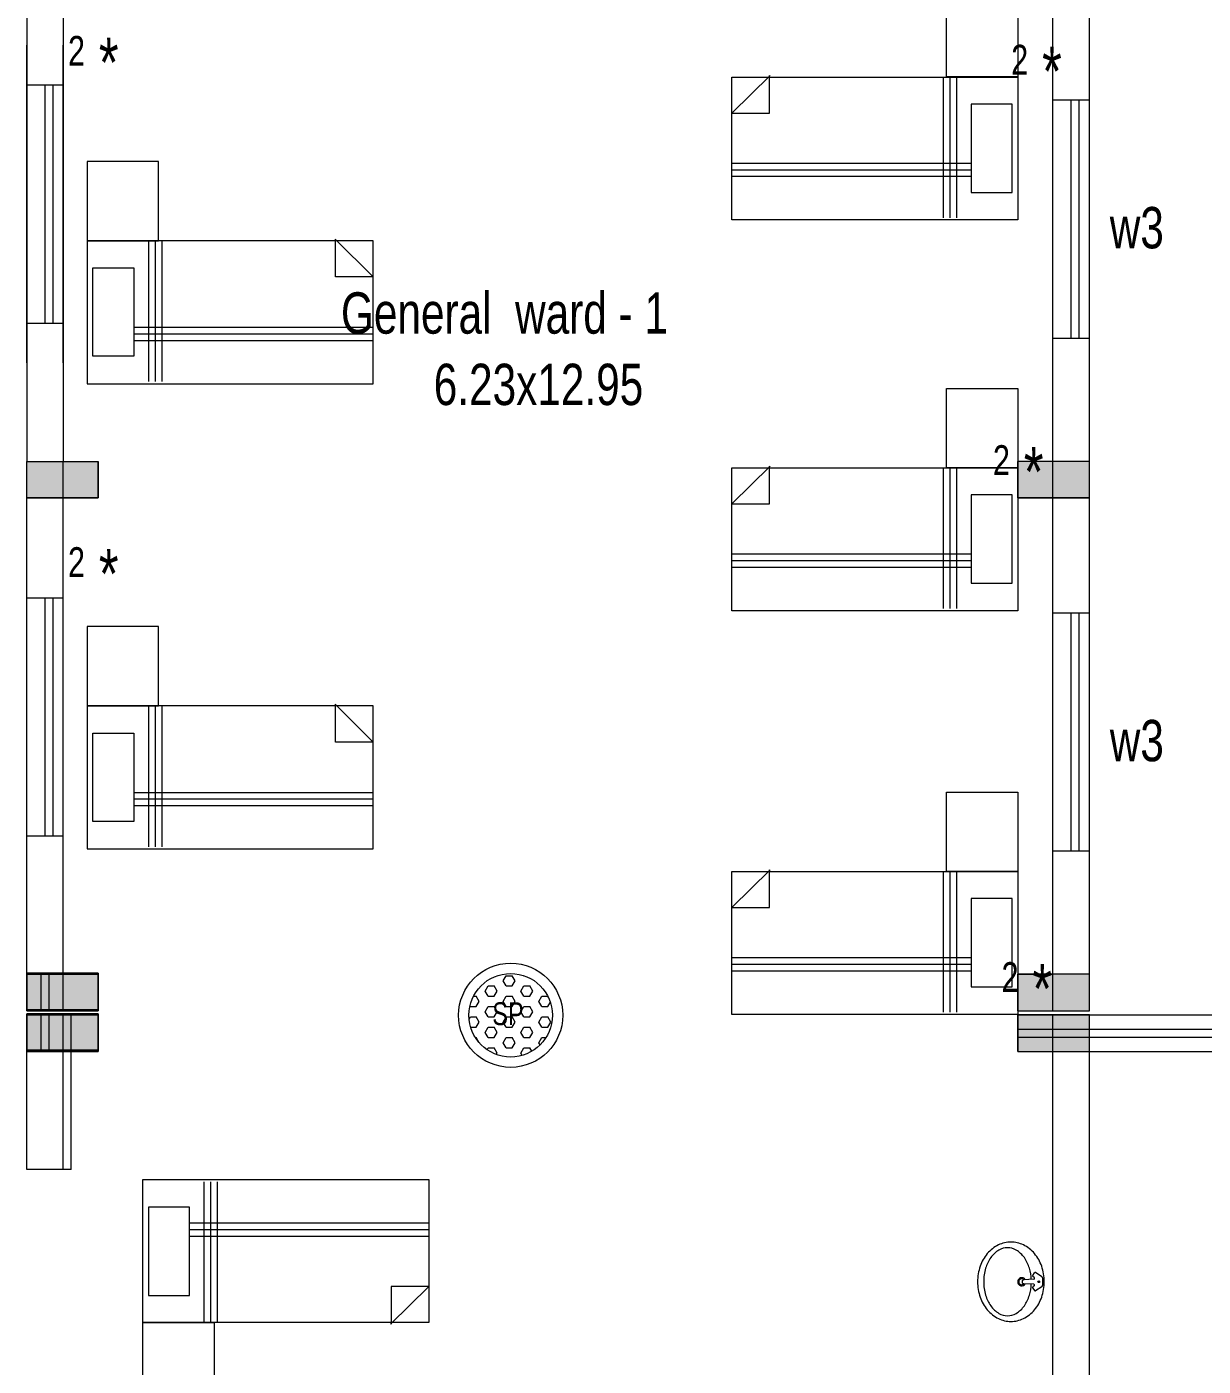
# Model space of a CAD drawing. Header units: metres. Extents: x 191982 to 427160, y -8904 to 80370.
# Drawn here: x 327170 to 334577, y 20274 to 28709 of the extents above; entities that cross this region are included whole.
import ezdxf

# ---------------------------------------------------------------- set-up
doc = ezdxf.new("R2010")
doc.units = ezdxf.units.M
doc.header["$LTSCALE"] = 700
doc.header["$MEASUREMENT"] = 0
doc.layers.get('0').update_dxf_attribs({"lineweight": 9})
for name, color, linetype, lineweight in [('FURNITURE', 7, 'Continuous', 9), ('MAIN GATE', 7, 'Continuous', 9), ('NEW PLANS', 7, 'Continuous', 9), ('PLAN', 7, 'Continuous', 9)]:
    doc.layers.add(name, color=color, linetype=linetype, lineweight=lineweight)
doc.styles.get("Standard").update_dxf_attribs({"font": 'swisscl.ttf'})

# ---------------------------------------------------------------- blocks, each defined once
blk = doc.blocks.new('A$C68D14229')
for p, q in [((0.53, 0.15), (0.53, 72.15)), ((0.53, 72.15), (36.53, 72.15)), ((36.53, 72.15), (36.53, 0.15)), ((22.29, 60.4), (22.29, 0.15)), ((23.96, 60.4), (23.96, 0.15)), ((25.62, 60.4), (25.62, 0.15)), ((0.53, 56.71), (36, 56.69)), ((0.53, 55.02), (36, 55.02)), ((0.53, 53.36), (36, 53.36)), ((0.11, 9.73), (9.63, 0.15)), ((9.63, 9.58), (0.11, 9.58)), ((9.63, 0), (9.63, 9.58)), ((36.53, 0.15), (0.53, 0.15))]:
    blk.add_line(p, q)
blk.add_lwpolyline([(29.63, 70.7), (7.38, 70.7), (7.38, 60.4), (29.63, 60.4)], close=True)
blk = doc.blocks.new('BASIN')
at = {"layer": 'PLAN'}
for p, q in [((-0.0664, 0.0159), (-0.1279, 0.0123)), ((-0.0732, 0.0397), (-0.062, 0.0562)), ((-0.0629, 0.0267), (-0.0719, 0.0327)), ((-0.0163, 0.0314), (-0.0551, 0.0576)), ((-0.0103, -0.0193), (-0.0103, 0.0193)), ((-0.0664, -0.0159), (-0.1279, -0.0123)), ((-0.0732, -0.0397), (-0.062, -0.0562)), ((-0.0629, -0.0267), (-0.0719, -0.0327)), ((-0.0163, -0.0315), (-0.0551, -0.0576))]:
    blk.add_line(p, q, dxfattribs=at)
blk.add_lwpolyline([(-0.2102, -0.25, 0.114941), (-0.1316, -0.2317, 0.103853), (-0.0616, -0.1768, 0.091249), (-0.0165, -0.0975, 0.083978), (0, 0, 0.083978), (-0.0165, 0.0975, 0.091249), (-0.0616, 0.1768, 0.103853), (-0.1316, 0.2317, 0.114941), (-0.2102, 0.25, 0.114941), (-0.2887, 0.2317, 0.103853), (-0.3588, 0.1768, 0.091249), (-0.4039, 0.0975, 0.083978), (-0.4204, 0, 0.083978), (-0.4039, -0.0975, 0.091249), (-0.3588, -0.1768, 0.103853), (-0.2887, -0.2317, 0.114941)], format="xyb", close=True, dxfattribs=at)
for points in [[(-0.082, 0.015, 0.058321), (-0.0937, 0.085, 0.08231), (-0.1256, 0.1515, 0.106842), (-0.1772, 0.1994, 0.134388), (-0.2316, 0.2143, 0.134388), (-0.286, 0.1994, 0.106842), (-0.3377, 0.1515, 0.08231), (-0.3696, 0.085, 0.070665), (-0.3816, 0)], [(-0.3816, 0, 0.070665), (-0.3696, -0.085, 0.08231), (-0.3377, -0.1515, 0.106842), (-0.286, -0.1994, 0.134388), (-0.2316, -0.2143, 0.134388), (-0.1772, -0.1994, 0.106842), (-0.1256, -0.1515, 0.08231), (-0.0937, -0.085, 0.058296), (-0.082, -0.015)]]:
    blk.add_lwpolyline(points, format="xyb", dxfattribs=at)
for radius in [0.00569, 0.00369]:
    blk.add_circle((-0.0349, 0), radius, dxfattribs=at)
for centre, radius, start, end in [((-0.142, -0.0004), 0.0257, 30.89641, 331.20825), ((-0.142, -0.0004), 0.0188, 42.66127, 320.64746), ((-0.1279, 0), 0.0123, 89.75733, 270.24267), ((-0.0691, 0.0369), 0.005, 145.96273, 235.96273), ((-0.0663, 0.0218), 0.0059, 268.92232, 55.39757), ((-0.0579, 0.0534), 0.005, 55.96273, 145.96273), ((-0.0247, 0.0197), 0.0144, 358.39997, 54.51472), ((-0.0691, -0.0369), 0.005, 123.91807, 214.03727), ((-0.0663, -0.0218), 0.0059, 304.60243, 91.07768), ((-0.0579, -0.0534), 0.005, 214.03727, 304.00089), ((-0.0247, -0.0197), 0.0144, 305.48528, 1.60003)]:
    blk.add_arc(centre, radius, start, end, dxfattribs=at)
blk = doc.blocks.new('DAS')
at = {"layer": 'MAIN GATE'}
h = blk.add_hatch(dxfattribs=at)
h.set_pattern_fill('HEX', color=1, scale=0.3, style=0)
h.paths.add_polyline_path([(-3163.779, -2.1999, 1), (-3163.253, -2.1999, 1)])
at = {"layer": 'MAIN GATE', "color": 5}
for radius in [0.3279, 0.263]:
    blk.add_circle((-3163.516, -2.1999), radius, dxfattribs=at)
at = {"layer": 'NEW PLANS', "color": 7}
blk.add_text('SP', height=0.144, dxfattribs=at).set_placement((-3163.6314, -2.2621))

msp = doc.modelspace()

# ---------------------------------------------------------------- hatches: boundary and pattern name
at = {"layer": 'NEW PLANS'}
for points in [[(327169.904, 25971.692), (327169.904, 25741.692), (327399.904, 25741.692), (327399.904, 25971.692)], [(327399.904, 25971.692), (327399.904, 25741.692), (327619.904, 25741.692), (327619.904, 25971.692)], [(333409.904, 25971.692), (333409.904, 25741.692), (333629.904, 25741.692), (333629.904, 25971.692)], [(333629.904, 25971.692), (333629.904, 25741.692), (333859.904, 25741.692), (333859.904, 25971.692)], [(327169.904, 22748.382), (327169.904, 22518.382), (327399.904, 22518.382), (327399.904, 22748.382)], [(327399.904, 22748.382), (327399.904, 22518.382), (327169.904, 22518.382), (327169.904, 22748.382)], [(327399.904, 22748.382), (327399.904, 22518.382), (327169.904, 22518.382), (327169.904, 22748.382)], [(327389.904, 22748.382), (327169.904, 22748.382), (327169.904, 22518.382), (327389.904, 22518.382)], [(327389.904, 22748.382), (327169.904, 22748.382), (327169.904, 22518.382), (327389.904, 22518.382)], [(327399.904, 22748.382), (327399.904, 22518.382), (327169.904, 22518.382), (327169.904, 22748.382)], [(327399.904, 22748.382), (327399.904, 22518.382), (327169.904, 22518.382), (327169.904, 22748.382)], [(327399.904, 22748.382), (327399.904, 22518.382), (327169.904, 22518.382), (327169.904, 22748.382)], [(327399.904, 22748.382), (327399.904, 22518.382), (327169.904, 22518.382), (327169.904, 22748.382)], [(327389.904, 22748.382), (327169.904, 22748.382), (327169.904, 22518.382), (327389.904, 22518.382)], [(327389.904, 22748.382), (327169.904, 22748.382), (327169.904, 22518.382), (327389.904, 22518.382)], [(327399.904, 22748.382), (327399.904, 22518.382), (327169.904, 22518.382), (327169.904, 22748.382)], [(327399.904, 22748.382), (327399.904, 22518.382), (327169.904, 22518.382), (327169.904, 22748.382)], [(327399.904, 22748.382), (327399.904, 22518.382), (327169.904, 22518.382), (327169.904, 22748.382)], [(327389.904, 22748.382), (327169.904, 22748.382), (327169.904, 22518.382), (327389.904, 22518.382)], [(327389.904, 22748.382), (327169.904, 22748.382), (327169.904, 22518.382), (327389.904, 22518.382)], [(327399.904, 22748.382), (327399.904, 22518.382), (327169.904, 22518.382), (327169.904, 22748.382)], [(327399.904, 22748.382), (327399.904, 22518.382), (327169.904, 22518.382), (327169.904, 22748.382)], [(327389.904, 22748.382), (327169.904, 22748.382), (327169.904, 22518.382), (327389.904, 22518.382)], [(327389.904, 22748.382), (327169.904, 22748.382), (327169.904, 22518.382), (327389.904, 22518.382)], [(327169.904, 22748.382), (327169.904, 22518.382), (327399.904, 22518.382), (327399.904, 22748.382)], [(327399.904, 22748.382), (327399.904, 22518.382), (327169.904, 22518.382), (327169.904, 22748.382)], [(327399.904, 22748.382), (327399.904, 22518.382), (327169.904, 22518.382), (327169.904, 22748.382)], [(327389.904, 22748.382), (327169.904, 22748.382), (327169.904, 22518.382), (327389.904, 22518.382)], [(327389.904, 22748.382), (327169.904, 22748.382), (327169.904, 22518.382), (327389.904, 22518.382)], [(327399.904, 22748.382), (327399.904, 22518.382), (327169.904, 22518.382), (327169.904, 22748.382)], [(327399.904, 22748.382), (327399.904, 22518.382), (327169.904, 22518.382), (327169.904, 22748.382)], [(327399.904, 22748.382), (327399.904, 22518.382), (327169.904, 22518.382), (327169.904, 22748.382)], [(327399.904, 22748.382), (327399.904, 22518.382), (327169.904, 22518.382), (327169.904, 22748.382)], [(327389.904, 22748.382), (327169.904, 22748.382), (327169.904, 22518.382), (327389.904, 22518.382)], [(327389.904, 22748.382), (327169.904, 22748.382), (327169.904, 22518.382), (327389.904, 22518.382)], [(327399.904, 22748.382), (327399.904, 22518.382), (327169.904, 22518.382), (327169.904, 22748.382)], [(327399.904, 22748.382), (327399.904, 22518.382), (327169.904, 22518.382), (327169.904, 22748.382)], [(327399.904, 22748.382), (327399.904, 22518.382), (327169.904, 22518.382), (327169.904, 22748.382)], [(327389.904, 22748.382), (327169.904, 22748.382), (327169.904, 22518.382), (327389.904, 22518.382)], [(327389.904, 22748.382), (327169.904, 22748.382), (327169.904, 22518.382), (327389.904, 22518.382)], [(327399.904, 22748.382), (327399.904, 22518.382), (327169.904, 22518.382), (327169.904, 22748.382)], [(327399.904, 22748.382), (327399.904, 22518.382), (327169.904, 22518.382), (327169.904, 22748.382)], [(327389.904, 22748.382), (327169.904, 22748.382), (327169.904, 22518.382), (327389.904, 22518.382)], [(327389.904, 22748.382), (327169.904, 22748.382), (327169.904, 22518.382), (327389.904, 22518.382)], [(327169.904, 22741.692), (327169.904, 22511.692), (327399.904, 22511.692), (327399.904, 22741.692)], [(327169.904, 22741.692), (327169.904, 22511.692), (327399.904, 22511.692), (327399.904, 22741.692)], [(327389.904, 22748.382), (327389.904, 22518.382), (327619.904, 22518.382), (327619.904, 22748.382)], [(327389.904, 22748.382), (327389.904, 22518.382), (327619.904, 22518.382), (327619.904, 22748.382)], [(327389.904, 22748.382), (327389.904, 22518.382), (327619.904, 22518.382), (327619.904, 22748.382)], [(327389.904, 22748.382), (327389.904, 22518.382), (327619.904, 22518.382), (327619.904, 22748.382)], [(327389.904, 22748.382), (327389.904, 22518.382), (327619.904, 22518.382), (327619.904, 22748.382)], [(327389.904, 22748.382), (327389.904, 22518.382), (327619.904, 22518.382), (327619.904, 22748.382)], [(327389.904, 22748.382), (327389.904, 22518.382), (327619.904, 22518.382), (327619.904, 22748.382)], [(327389.904, 22748.382), (327389.904, 22518.382), (327619.904, 22518.382), (327619.904, 22748.382)], [(327389.904, 22748.382), (327389.904, 22518.382), (327619.904, 22518.382), (327619.904, 22748.382)], [(327389.904, 22748.382), (327389.904, 22518.382), (327619.904, 22518.382), (327619.904, 22748.382)], [(327389.904, 22748.382), (327389.904, 22518.382), (327619.904, 22518.382), (327619.904, 22748.382)], [(327389.904, 22748.382), (327389.904, 22518.382), (327619.904, 22518.382), (327619.904, 22748.382)], [(327389.904, 22748.382), (327389.904, 22518.382), (327619.904, 22518.382), (327619.904, 22748.382)], [(327389.904, 22748.382), (327389.904, 22518.382), (327619.904, 22518.382), (327619.904, 22748.382)], [(327389.904, 22748.382), (327389.904, 22518.382), (327619.904, 22518.382), (327619.904, 22748.382)], [(327389.904, 22748.382), (327389.904, 22518.382), (327619.904, 22518.382), (327619.904, 22748.382)], [(327399.904, 22748.382), (327399.904, 22518.382), (327619.904, 22518.382), (327619.904, 22748.382)], [(327619.904, 22748.382), (327619.904, 22518.382), (327399.904, 22518.382), (327399.904, 22748.382)], [(327619.904, 22748.382), (327619.904, 22518.382), (327399.904, 22518.382), (327399.904, 22748.382)], [(327619.904, 22748.382), (327619.904, 22518.382), (327399.904, 22518.382), (327399.904, 22748.382)], [(327619.904, 22748.382), (327619.904, 22518.382), (327399.904, 22518.382), (327399.904, 22748.382)], [(327619.904, 22748.382), (327619.904, 22518.382), (327399.904, 22518.382), (327399.904, 22748.382)], [(327619.904, 22748.382), (327619.904, 22518.382), (327399.904, 22518.382), (327399.904, 22748.382)], [(327619.904, 22748.382), (327619.904, 22518.382), (327399.904, 22518.382), (327399.904, 22748.382)], [(327619.904, 22748.382), (327619.904, 22518.382), (327399.904, 22518.382), (327399.904, 22748.382)], [(327619.904, 22748.382), (327619.904, 22518.382), (327399.904, 22518.382), (327399.904, 22748.382)], [(327619.904, 22748.382), (327619.904, 22518.382), (327399.904, 22518.382), (327399.904, 22748.382)], [(327619.904, 22748.382), (327619.904, 22518.382), (327399.904, 22518.382), (327399.904, 22748.382)], [(327399.904, 22748.382), (327399.904, 22518.382), (327619.904, 22518.382), (327619.904, 22748.382)], [(327619.904, 22748.382), (327619.904, 22518.382), (327399.904, 22518.382), (327399.904, 22748.382)], [(327619.904, 22748.382), (327619.904, 22518.382), (327399.904, 22518.382), (327399.904, 22748.382)], [(327619.904, 22748.382), (327619.904, 22518.382), (327399.904, 22518.382), (327399.904, 22748.382)], [(327619.904, 22748.382), (327619.904, 22518.382), (327399.904, 22518.382), (327399.904, 22748.382)], [(327619.904, 22748.382), (327619.904, 22518.382), (327399.904, 22518.382), (327399.904, 22748.382)], [(327619.904, 22748.382), (327619.904, 22518.382), (327399.904, 22518.382), (327399.904, 22748.382)], [(327619.904, 22748.382), (327619.904, 22518.382), (327399.904, 22518.382), (327399.904, 22748.382)], [(327619.904, 22748.382), (327619.904, 22518.382), (327399.904, 22518.382), (327399.904, 22748.382)], [(327619.904, 22748.382), (327619.904, 22518.382), (327399.904, 22518.382), (327399.904, 22748.382)], [(327619.904, 22748.382), (327619.904, 22518.382), (327399.904, 22518.382), (327399.904, 22748.382)], [(327619.904, 22748.382), (327619.904, 22518.382), (327399.904, 22518.382), (327399.904, 22748.382)], [(327399.904, 22741.692), (327399.904, 22511.692), (327619.904, 22511.692), (327619.904, 22741.692)], [(327399.904, 22741.692), (327399.904, 22511.692), (327619.904, 22511.692), (327619.904, 22741.692)], [(333409.904, 22741.692), (333409.904, 22511.692), (333629.904, 22511.692), (333629.904, 22741.692)], [(333409.904, 22741.692), (333409.904, 22511.692), (333629.904, 22511.692), (333629.904, 22741.692)], [(333629.904, 22741.692), (333629.904, 22511.692), (333859.904, 22511.692), (333859.904, 22741.692)], [(333629.904, 22741.692), (333629.904, 22511.692), (333859.904, 22511.692), (333859.904, 22741.692)], [(327169.904, 22493.382), (327169.904, 22263.382), (327399.904, 22263.382), (327399.904, 22493.382)], [(327399.904, 22493.382), (327399.904, 22263.382), (327169.904, 22263.382), (327169.904, 22493.382)], [(327399.904, 22493.382), (327399.904, 22263.382), (327169.904, 22263.382), (327169.904, 22493.382)], [(327389.904, 22493.382), (327169.904, 22493.382), (327169.904, 22263.382), (327389.904, 22263.382)], [(327389.904, 22493.382), (327169.904, 22493.382), (327169.904, 22263.382), (327389.904, 22263.382)], [(327399.904, 22493.382), (327399.904, 22263.382), (327169.904, 22263.382), (327169.904, 22493.382)], [(327399.904, 22493.382), (327399.904, 22263.382), (327169.904, 22263.382), (327169.904, 22493.382)], [(327399.904, 22493.382), (327399.904, 22263.382), (327169.904, 22263.382), (327169.904, 22493.382)], [(327399.904, 22493.382), (327399.904, 22263.382), (327169.904, 22263.382), (327169.904, 22493.382)], [(327389.904, 22493.382), (327169.904, 22493.382), (327169.904, 22263.382), (327389.904, 22263.382)], [(327389.904, 22493.382), (327169.904, 22493.382), (327169.904, 22263.382), (327389.904, 22263.382)], [(327399.904, 22493.382), (327399.904, 22263.382), (327169.904, 22263.382), (327169.904, 22493.382)], [(327399.904, 22493.382), (327399.904, 22263.382), (327169.904, 22263.382), (327169.904, 22493.382)], [(327399.904, 22493.382), (327399.904, 22263.382), (327169.904, 22263.382), (327169.904, 22493.382)], [(327389.904, 22493.382), (327169.904, 22493.382), (327169.904, 22263.382), (327389.904, 22263.382)], [(327389.904, 22493.382), (327169.904, 22493.382), (327169.904, 22263.382), (327389.904, 22263.382)], [(327399.904, 22493.382), (327399.904, 22263.382), (327169.904, 22263.382), (327169.904, 22493.382)], [(327399.904, 22493.382), (327399.904, 22263.382), (327169.904, 22263.382), (327169.904, 22493.382)], [(327389.904, 22493.382), (327169.904, 22493.382), (327169.904, 22263.382), (327389.904, 22263.382)], [(327389.904, 22493.382), (327169.904, 22493.382), (327169.904, 22263.382), (327389.904, 22263.382)], [(327169.904, 22486.692), (327169.904, 22256.692), (327399.904, 22256.692), (327399.904, 22486.692)], [(327389.904, 22493.382), (327389.904, 22263.382), (327619.904, 22263.382), (327619.904, 22493.382)], [(327389.904, 22493.382), (327389.904, 22263.382), (327619.904, 22263.382), (327619.904, 22493.382)], [(327389.904, 22493.382), (327389.904, 22263.382), (327619.904, 22263.382), (327619.904, 22493.382)], [(327389.904, 22493.382), (327389.904, 22263.382), (327619.904, 22263.382), (327619.904, 22493.382)], [(327389.904, 22493.382), (327389.904, 22263.382), (327619.904, 22263.382), (327619.904, 22493.382)], [(327389.904, 22493.382), (327389.904, 22263.382), (327619.904, 22263.382), (327619.904, 22493.382)], [(327389.904, 22493.382), (327389.904, 22263.382), (327619.904, 22263.382), (327619.904, 22493.382)], [(327389.904, 22493.382), (327389.904, 22263.382), (327619.904, 22263.382), (327619.904, 22493.382)], [(327399.904, 22493.382), (327399.904, 22263.382), (327619.904, 22263.382), (327619.904, 22493.382)], [(327619.904, 22493.382), (327619.904, 22263.382), (327399.904, 22263.382), (327399.904, 22493.382)], [(327619.904, 22493.382), (327619.904, 22263.382), (327399.904, 22263.382), (327399.904, 22493.382)], [(327619.904, 22493.382), (327619.904, 22263.382), (327399.904, 22263.382), (327399.904, 22493.382)], [(327619.904, 22493.382), (327619.904, 22263.382), (327399.904, 22263.382), (327399.904, 22493.382)], [(327619.904, 22493.382), (327619.904, 22263.382), (327399.904, 22263.382), (327399.904, 22493.382)], [(327619.904, 22493.382), (327619.904, 22263.382), (327399.904, 22263.382), (327399.904, 22493.382)], [(327619.904, 22493.382), (327619.904, 22263.382), (327399.904, 22263.382), (327399.904, 22493.382)], [(327619.904, 22493.382), (327619.904, 22263.382), (327399.904, 22263.382), (327399.904, 22493.382)], [(327619.904, 22493.382), (327619.904, 22263.382), (327399.904, 22263.382), (327399.904, 22493.382)], [(327619.904, 22493.382), (327619.904, 22263.382), (327399.904, 22263.382), (327399.904, 22493.382)], [(327619.904, 22493.382), (327619.904, 22263.382), (327399.904, 22263.382), (327399.904, 22493.382)], [(327399.904, 22486.692), (327399.904, 22256.692), (327619.904, 22256.692), (327619.904, 22486.692)], [(333409.904, 22486.692), (333409.904, 22256.692), (333629.904, 22256.692), (333629.904, 22486.692)], [(333629.904, 22486.692), (333629.904, 22256.692), (333859.904, 22256.692), (333859.904, 22486.692)]]:
    msp.add_hatch(color=256, dxfattribs=at).paths.add_polyline_path(points)

# ---------------------------------------------------------------- linework, layer by layer
at = {"layer": 'FURNITURE'}
for points in [[(332959.904, 28892.605), (333409.904, 28892.605), (333409.904, 28392.605), (332959.904, 28392.605)], [(327999.904, 27861.193), (327549.904, 27861.193), (327549.904, 27361.193), (327999.904, 27361.193)], [(332959.904, 26431.778), (333409.904, 26431.778), (333409.904, 25931.778), (332959.904, 25931.778)], [(327999.904, 24931.778), (327549.904, 24931.778), (327549.904, 24431.778), (327999.904, 24431.778)], [(332959.904, 23889.637), (333409.904, 23889.637), (333409.904, 23389.637), (332959.904, 23389.637)], [(328350.026, 20048.772), (327900.026, 20048.772), (327900.026, 20548.772), (328350.026, 20548.772)]]:
    msp.add_lwpolyline(points, close=True, dxfattribs=at)
at = {"layer": 'NEW PLANS'}
for p, q in [((333629.904, 22511.692), (333629.904, 33872.89)), ((333629.904, 22511.692), (333629.904, 33872.89)), ((333859.904, 22511.692), (333859.904, 33872.89)), ((327169.904, 29951.692), (327169.904, 25971.692)), ((327399.904, 29951.692), (327399.904, 25971.692)), ((327169.904, 26592.635), (327169.904, 28592.635)), ((327399.904, 26592.635), (327399.904, 28592.635)), ((327169.904, 28342.635), (327399.904, 28342.635)), ((327284.904, 26842.635), (327284.904, 28342.635)), ((327334.904, 26842.635), (327334.904, 28342.635)), ((327169.904, 26673.313), (327169.904, 28173.313)), ((327399.904, 26673.313), (327399.904, 28173.313)), ((333629.904, 28248.556), (333859.904, 28248.556)), ((333744.904, 26748.556), (333744.904, 28248.556)), ((333794.904, 26748.556), (333794.904, 28248.556)), ((327399.904, 27597.206), (327399.904, 27717.206)), ((327399.904, 27171.692), (327399.904, 25971.692)), ((327169.904, 26842.635), (327399.904, 26842.635)), ((333629.904, 26748.556), (333859.904, 26748.556)), ((327169.904, 25741.692), (327169.904, 25971.692)), ((327169.904, 25971.692), (327619.904, 25971.692)), ((327169.904, 25971.692), (327619.904, 25971.692)), ((327169.904, 25971.692), (327619.904, 25971.692)), ((327169.904, 25971.692), (327619.904, 25971.692)), ((327169.904, 25971.692), (327619.904, 25971.692)), ((327169.904, 25971.692), (327619.904, 25971.692)), ((327169.904, 25971.692), (327619.904, 25971.692)), ((327169.904, 22511.692), (327169.904, 25971.692)), ((327169.904, 25741.692), (327169.904, 25971.692)), ((327169.904, 25971.692), (327619.904, 25971.692)), ((327169.904, 25971.692), (327619.904, 25971.692)), ((327169.904, 25971.692), (327619.904, 25971.692)), ((327169.904, 25971.692), (327619.904, 25971.692)), ((327169.904, 25971.692), (327619.904, 25971.692)), ((327169.904, 25971.692), (327619.904, 25971.692)), ((327169.904, 25971.692), (327619.904, 25971.692)), ((327399.904, 25741.692), (327399.904, 25971.692)), ((327399.904, 25741.692), (327399.904, 25971.692)), ((327619.904, 25741.692), (327619.904, 25971.692)), ((333409.904, 25741.692), (333409.904, 25971.692)), ((327169.904, 25741.692), (327619.904, 25741.692)), ((327169.904, 25741.692), (327619.904, 25741.692)), ((327169.904, 25741.692), (327619.904, 25741.692)), ((327169.904, 25741.692), (327619.904, 25741.692)), ((327169.904, 25741.692), (327619.904, 25741.692)), ((327169.904, 25741.692), (327619.904, 25741.692)), ((327169.904, 25741.692), (327619.904, 25741.692)), ((327399.904, 24541.692), (327399.904, 25741.692)), ((333409.904, 25741.692), (333859.904, 25741.692)), ((333409.904, 25741.692), (333859.904, 25741.692)), ((333409.904, 25741.692), (333629.904, 25741.692)), ((333409.904, 25741.692), (333629.904, 25741.692)), ((333409.904, 25741.692), (333629.904, 25741.692)), ((333409.904, 25741.692), (333629.904, 25741.692)), ((333409.904, 25741.692), (333629.904, 25741.692)), ((333859.904, 25741.692), (333409.904, 25741.692)), ((333859.904, 25741.692), (333409.904, 25741.692)), ((333859.904, 25741.692), (333409.904, 25741.692)), ((333859.904, 25741.692), (333409.904, 25741.692)), ((333859.904, 25741.692), (333409.904, 25741.692)), ((333859.904, 25741.692), (333409.904, 25741.692)), ((333859.904, 25741.692), (333409.904, 25741.692)), ((333629.904, 24541.692), (333629.904, 25741.692)), ((327169.904, 23363.307), (327169.904, 25363.307)), ((327399.904, 23363.307), (327399.904, 25363.307)), ((327169.904, 25113.307), (327399.904, 25113.307)), ((327284.904, 23613.307), (327284.904, 25113.307)), ((327334.904, 23613.307), (327334.904, 25113.307)), ((333629.904, 25018.556), (333859.904, 25018.556)), ((333744.904, 23518.556), (333744.904, 25018.556)), ((333794.904, 23518.556), (333794.904, 25018.556)), ((327169.904, 23443.985), (327169.904, 24943.985)), ((327399.904, 23443.985), (327399.904, 24943.985)), ((327399.904, 24367.878), (327399.904, 24487.878)), ((327399.904, 22511.692), (327399.904, 24421.692)), ((327169.904, 23613.307), (327399.904, 23613.307)), ((333629.904, 23518.556), (333859.904, 23518.556)), ((327169.904, 22518.382), (327169.904, 22748.382)), ((327169.904, 22748.382), (327619.904, 22748.382)), ((327169.904, 22748.382), (327619.904, 22748.382)), ((327169.904, 22748.382), (327619.904, 22748.382)), ((327169.904, 22748.382), (327619.904, 22748.382)), ((327169.904, 22748.382), (327619.904, 22748.382)), ((327169.904, 22748.382), (327619.904, 22748.382)), ((327169.904, 22748.382), (327619.904, 22748.382)), ((327169.904, 22748.382), (327619.904, 22748.382)), ((327169.904, 22748.382), (327619.904, 22748.382)), ((327169.904, 22748.382), (327619.904, 22748.382)), ((327169.904, 22748.382), (327619.904, 22748.382)), ((327169.904, 22518.382), (327169.904, 22748.382)), ((327169.904, 22518.382), (327169.904, 22748.382)), ((327619.904, 22748.382), (327169.904, 22748.382)), ((327619.904, 22748.382), (327169.904, 22748.382)), ((327619.904, 22748.382), (327169.904, 22748.382)), ((327619.904, 22748.382), (327169.904, 22748.382)), ((327619.904, 22748.382), (327169.904, 22748.382)), ((327619.904, 22748.382), (327169.904, 22748.382)), ((327619.904, 22748.382), (327169.904, 22748.382)), ((327619.904, 22748.382), (327169.904, 22748.382)), ((327619.904, 22748.382), (327169.904, 22748.382)), ((327619.904, 22748.382), (327169.904, 22748.382)), ((327619.904, 22748.382), (327169.904, 22748.382)), ((327619.904, 22748.382), (327169.904, 22748.382)), ((327619.904, 22748.382), (327169.904, 22748.382)), ((327619.904, 22748.382), (327169.904, 22748.382)), ((327169.904, 22748.382), (327619.904, 22748.382)), ((327619.904, 22748.382), (327169.904, 22748.382)), ((327619.904, 22748.382), (327169.904, 22748.382)), ((327169.904, 22518.382), (327169.904, 22748.382)), ((327169.904, 22518.382), (327169.904, 22748.382)), ((327619.904, 22748.382), (327169.904, 22748.382)), ((327619.904, 22748.382), (327169.904, 22748.382)), ((327619.904, 22748.382), (327169.904, 22748.382)), ((327619.904, 22748.382), (327169.904, 22748.382)), ((327619.904, 22748.382), (327169.904, 22748.382)), ((327619.904, 22748.382), (327169.904, 22748.382)), ((327619.904, 22748.382), (327169.904, 22748.382)), ((327619.904, 22748.382), (327169.904, 22748.382)), ((327619.904, 22748.382), (327169.904, 22748.382)), ((327169.904, 22748.382), (327619.904, 22748.382)), ((327619.904, 22748.382), (327169.904, 22748.382)), ((327619.904, 22748.382), (327169.904, 22748.382)), ((327169.904, 22518.382), (327169.904, 22748.382)), ((327169.904, 22518.382), (327169.904, 22748.382)), ((327619.904, 22748.382), (327169.904, 22748.382)), ((327619.904, 22748.382), (327169.904, 22748.382)), ((327619.904, 22748.382), (327169.904, 22748.382)), ((327619.904, 22748.382), (327169.904, 22748.382)), ((327169.904, 22748.382), (327619.904, 22748.382)), ((327619.904, 22748.382), (327169.904, 22748.382)), ((327619.904, 22748.382), (327169.904, 22748.382)), ((327169.904, 22518.382), (327169.904, 22748.382)), ((327169.904, 22518.382), (327169.904, 22748.382)), ((327169.904, 22748.382), (327619.904, 22748.382)), ((327169.904, 22748.382), (327619.904, 22748.382)), ((327169.904, 22748.382), (327619.904, 22748.382)), ((327169.904, 22748.382), (327619.904, 22748.382)), ((327169.904, 22518.382), (327169.904, 22748.382)), ((327169.904, 22748.382), (327619.904, 22748.382)), ((327169.904, 22748.382), (327619.904, 22748.382)), ((327169.904, 22748.382), (327619.904, 22748.382)), ((327169.904, 22748.382), (327619.904, 22748.382)), ((327169.904, 22748.382), (327619.904, 22748.382)), ((327169.904, 22748.382), (327619.904, 22748.382)), ((327169.904, 22748.382), (327619.904, 22748.382)), ((327169.904, 22748.382), (327619.904, 22748.382)), ((327169.904, 22748.382), (327619.904, 22748.382)), ((327169.904, 22748.382), (327619.904, 22748.382)), ((327169.904, 22748.382), (327619.904, 22748.382)), ((327169.904, 22518.382), (327169.904, 22748.382)), ((327169.904, 22518.382), (327169.904, 22748.382)), ((327619.904, 22748.382), (327169.904, 22748.382)), ((327619.904, 22748.382), (327169.904, 22748.382)), ((327619.904, 22748.382), (327169.904, 22748.382)), ((327619.904, 22748.382), (327169.904, 22748.382)), ((327619.904, 22748.382), (327169.904, 22748.382)), ((327619.904, 22748.382), (327169.904, 22748.382)), ((327619.904, 22748.382), (327169.904, 22748.382)), ((327619.904, 22748.382), (327169.904, 22748.382)), ((327619.904, 22748.382), (327169.904, 22748.382)), ((327619.904, 22748.382), (327169.904, 22748.382)), ((327619.904, 22748.382), (327169.904, 22748.382)), ((327619.904, 22748.382), (327169.904, 22748.382)), ((327619.904, 22748.382), (327169.904, 22748.382)), ((327619.904, 22748.382), (327169.904, 22748.382)), ((327169.904, 22748.382), (327619.904, 22748.382)), ((327619.904, 22748.382), (327169.904, 22748.382)), ((327619.904, 22748.382), (327169.904, 22748.382)), ((327169.904, 22518.382), (327169.904, 22748.382)), ((327169.904, 22518.382), (327169.904, 22748.382)), ((327619.904, 22748.382), (327169.904, 22748.382)), ((327619.904, 22748.382), (327169.904, 22748.382)), ((327619.904, 22748.382), (327169.904, 22748.382)), ((327619.904, 22748.382), (327169.904, 22748.382)), ((327619.904, 22748.382), (327169.904, 22748.382)), ((327619.904, 22748.382), (327169.904, 22748.382)), ((327619.904, 22748.382), (327169.904, 22748.382)), ((327619.904, 22748.382), (327169.904, 22748.382)), ((327619.904, 22748.382), (327169.904, 22748.382)), ((327169.904, 22748.382), (327619.904, 22748.382)), ((327619.904, 22748.382), (327169.904, 22748.382)), ((327619.904, 22748.382), (327169.904, 22748.382)), ((327169.904, 22518.382), (327169.904, 22748.382)), ((327169.904, 22518.382), (327169.904, 22748.382)), ((327619.904, 22748.382), (327169.904, 22748.382)), ((327619.904, 22748.382), (327169.904, 22748.382)), ((327619.904, 22748.382), (327169.904, 22748.382)), ((327619.904, 22748.382), (327169.904, 22748.382)), ((327169.904, 22748.382), (327619.904, 22748.382)), ((327619.904, 22748.382), (327169.904, 22748.382)), ((327619.904, 22748.382), (327169.904, 22748.382)), ((327169.904, 22518.382), (327169.904, 22748.382)), ((327169.904, 22518.382), (327169.904, 22748.382)), ((327169.904, 22741.692), (327169.904, 22748.382)), ((327169.904, 22748.382), (327619.904, 22748.382)), ((327169.904, 22748.382), (327619.904, 22748.382)), ((327169.904, 22748.382), (327619.904, 22748.382)), ((327169.904, 22748.382), (327619.904, 22748.382)), ((327169.904, 22511.692), (327169.904, 22741.692)), ((327169.904, 22741.692), (327619.904, 22741.692)), ((327169.904, 22511.692), (327169.904, 22741.692)), ((327169.904, 22741.692), (327619.904, 22741.692)), ((327169.904, 22741.692), (327619.904, 22741.692)), ((327169.904, 22741.692), (327619.904, 22741.692)), ((327169.904, 22511.692), (327169.904, 22741.692)), ((327169.904, 22511.692), (327169.904, 22741.692)), ((327169.904, 22741.692), (327619.904, 22741.692)), ((327169.904, 22511.692), (327169.904, 22741.692)), ((327169.904, 22741.692), (327619.904, 22741.692)), ((327169.904, 22741.692), (327619.904, 22741.692)), ((327169.904, 22741.692), (327619.904, 22741.692)), ((327259.904, 22518.382), (327259.904, 22748.382)), ((327259.904, 22518.382), (327259.904, 22748.382)), ((327309.904, 22518.382), (327309.904, 22748.382)), ((327309.904, 22518.382), (327309.904, 22748.382)), ((327399.904, 22518.382), (327399.904, 22748.382)), ((327399.904, 22518.382), (327399.904, 22748.382)), ((327399.904, 22741.692), (327399.904, 22748.382)), ((327399.904, 22511.692), (327399.904, 22741.692)), ((327399.904, 22511.692), (327399.904, 22741.692)), ((327399.904, 22511.692), (327399.904, 22741.692)), ((327449.904, 22741.692), (327449.904, 22748.382)), ((327619.904, 22518.382), (327619.904, 22748.382)), ((327619.904, 22518.382), (327619.904, 22748.382)), ((327619.904, 22518.382), (327619.904, 22748.382)), ((327619.904, 22518.382), (327619.904, 22748.382)), ((327619.904, 22518.382), (327619.904, 22748.382)), ((327619.904, 22518.382), (327619.904, 22748.382)), ((327619.904, 22518.382), (327619.904, 22748.382)), ((327619.904, 22518.382), (327619.904, 22748.382)), ((327619.904, 22518.382), (327619.904, 22748.382)), ((327619.904, 22518.382), (327619.904, 22748.382)), ((327619.904, 22518.382), (327619.904, 22748.382)), ((327619.904, 22518.382), (327619.904, 22748.382)), ((327619.904, 22518.382), (327619.904, 22748.382)), ((327619.904, 22518.382), (327619.904, 22748.382)), ((327619.904, 22518.382), (327619.904, 22748.382)), ((327619.904, 22518.382), (327619.904, 22748.382)), ((327619.904, 22518.382), (327619.904, 22748.382)), ((327619.904, 22518.382), (327619.904, 22748.382)), ((327619.904, 22518.382), (327619.904, 22748.382)), ((327619.904, 22518.382), (327619.904, 22748.382)), ((327619.904, 22518.382), (327619.904, 22748.382)), ((327619.904, 22518.382), (327619.904, 22748.382)), ((327619.904, 22518.382), (327619.904, 22748.382)), ((327619.904, 22518.382), (327619.904, 22748.382)), ((327619.904, 22511.692), (327619.904, 22741.692)), ((327619.904, 22511.692), (327619.904, 22741.692)), ((333409.904, 22741.692), (333629.904, 22741.692)), ((333409.904, 22741.692), (333629.904, 22741.692)), ((333409.904, 22741.692), (333629.904, 22741.692)), ((333409.904, 22511.692), (333409.904, 22741.692)), ((333859.904, 22741.692), (333409.904, 22741.692)), ((333859.904, 22741.692), (333409.904, 22741.692)), ((333859.904, 22741.692), (333409.904, 22741.692)), ((333859.904, 22741.692), (333409.904, 22741.692)), ((333409.904, 22741.692), (333629.904, 22741.692)), ((333409.904, 22741.692), (333629.904, 22741.692)), ((333409.904, 22741.692), (333629.904, 22741.692)), ((333409.904, 22511.692), (333409.904, 22741.692)), ((333859.904, 22741.692), (333409.904, 22741.692)), ((333859.904, 22741.692), (333409.904, 22741.692)), ((333859.904, 22741.692), (333409.904, 22741.692)), ((333859.904, 22741.692), (333409.904, 22741.692)), ((333629.904, 22511.692), (333629.904, 22741.692)), ((333629.904, 22511.692), (333629.904, 22741.692)), ((333859.904, 22511.692), (333859.904, 22741.692)), ((327169.904, 22518.382), (327619.904, 22518.382)), ((327169.904, 22518.382), (327619.904, 22518.382)), ((327169.904, 22518.382), (327619.904, 22518.382)), ((327169.904, 22518.382), (327619.904, 22518.382)), ((327169.904, 22518.382), (327619.904, 22518.382)), ((327169.904, 22518.382), (327619.904, 22518.382)), ((327169.904, 22518.382), (327619.904, 22518.382)), ((327169.904, 22518.382), (327619.904, 22518.382)), ((327169.904, 22518.382), (327619.904, 22518.382)), ((327169.904, 22518.382), (327619.904, 22518.382)), ((327169.904, 22518.382), (327619.904, 22518.382)), ((327619.904, 22518.382), (327169.904, 22518.382)), ((327619.904, 22518.382), (327169.904, 22518.382)), ((327619.904, 22518.382), (327169.904, 22518.382)), ((327619.904, 22518.382), (327169.904, 22518.382)), ((327619.904, 22518.382), (327169.904, 22518.382)), ((327619.904, 22518.382), (327169.904, 22518.382)), ((327619.904, 22518.382), (327169.904, 22518.382)), ((327619.904, 22518.382), (327169.904, 22518.382)), ((327619.904, 22518.382), (327169.904, 22518.382)), ((327619.904, 22518.382), (327169.904, 22518.382)), ((327619.904, 22518.382), (327169.904, 22518.382)), ((327619.904, 22518.382), (327169.904, 22518.382)), ((327619.904, 22518.382), (327169.904, 22518.382)), ((327619.904, 22518.382), (327169.904, 22518.382)), ((327619.904, 22518.382), (327169.904, 22518.382)), ((327619.904, 22518.382), (327169.904, 22518.382)), ((327619.904, 22518.382), (327169.904, 22518.382)), ((327619.904, 22518.382), (327169.904, 22518.382)), ((327619.904, 22518.382), (327169.904, 22518.382)), ((327619.904, 22518.382), (327169.904, 22518.382)), ((327619.904, 22518.382), (327169.904, 22518.382)), ((327619.904, 22518.382), (327169.904, 22518.382)), ((327619.904, 22518.382), (327169.904, 22518.382)), ((327619.904, 22518.382), (327169.904, 22518.382)), ((327619.904, 22518.382), (327169.904, 22518.382)), ((327619.904, 22518.382), (327169.904, 22518.382)), ((327619.904, 22518.382), (327169.904, 22518.382)), ((327619.904, 22518.382), (327169.904, 22518.382)), ((327619.904, 22518.382), (327169.904, 22518.382)), ((327619.904, 22518.382), (327169.904, 22518.382)), ((327619.904, 22518.382), (327169.904, 22518.382)), ((327619.904, 22518.382), (327169.904, 22518.382)), ((327619.904, 22518.382), (327169.904, 22518.382)), ((327169.904, 22518.382), (327619.904, 22518.382)), ((327169.904, 22518.382), (327619.904, 22518.382)), ((327169.904, 22518.382), (327619.904, 22518.382)), ((327169.904, 22518.382), (327619.904, 22518.382)), ((327169.904, 22518.382), (327619.904, 22518.382)), ((327169.904, 22518.382), (327619.904, 22518.382)), ((327169.904, 22518.382), (327619.904, 22518.382)), ((327169.904, 22518.382), (327619.904, 22518.382)), ((327169.904, 22518.382), (327619.904, 22518.382)), ((327169.904, 22518.382), (327619.904, 22518.382)), ((327169.904, 22518.382), (327619.904, 22518.382)), ((327619.904, 22518.382), (327169.904, 22518.382)), ((327619.904, 22518.382), (327169.904, 22518.382)), ((327619.904, 22518.382), (327169.904, 22518.382)), ((327619.904, 22518.382), (327169.904, 22518.382)), ((327619.904, 22518.382), (327169.904, 22518.382)), ((327619.904, 22518.382), (327169.904, 22518.382)), ((327619.904, 22518.382), (327169.904, 22518.382)), ((327619.904, 22518.382), (327169.904, 22518.382)), ((327619.904, 22518.382), (327169.904, 22518.382)), ((327619.904, 22518.382), (327169.904, 22518.382)), ((327619.904, 22518.382), (327169.904, 22518.382)), ((327619.904, 22518.382), (327169.904, 22518.382)), ((327619.904, 22518.382), (327169.904, 22518.382)), ((327619.904, 22518.382), (327169.904, 22518.382)), ((327619.904, 22518.382), (327169.904, 22518.382)), ((327619.904, 22518.382), (327169.904, 22518.382)), ((327619.904, 22518.382), (327169.904, 22518.382)), ((327619.904, 22518.382), (327169.904, 22518.382)), ((327619.904, 22518.382), (327169.904, 22518.382)), ((327619.904, 22518.382), (327169.904, 22518.382)), ((327619.904, 22518.382), (327169.904, 22518.382)), ((327619.904, 22518.382), (327169.904, 22518.382)), ((327619.904, 22518.382), (327169.904, 22518.382)), ((327619.904, 22518.382), (327169.904, 22518.382)), ((327619.904, 22518.382), (327169.904, 22518.382)), ((327619.904, 22518.382), (327169.904, 22518.382)), ((327619.904, 22518.382), (327169.904, 22518.382)), ((327619.904, 22518.382), (327169.904, 22518.382)), ((327619.904, 22518.382), (327169.904, 22518.382)), ((327619.904, 22518.382), (327169.904, 22518.382)), ((327619.904, 22518.382), (327169.904, 22518.382)), ((327619.904, 22518.382), (327169.904, 22518.382)), ((327619.904, 22518.382), (327169.904, 22518.382)), ((327169.904, 22511.692), (327619.904, 22511.692)), ((327169.904, 22511.692), (327619.904, 22511.692)), ((327169.904, 22511.692), (327619.904, 22511.692)), ((327169.904, 22511.692), (327619.904, 22511.692)), ((327169.904, 22511.692), (327619.904, 22511.692)), ((327169.904, 22511.692), (327619.904, 22511.692)), ((327169.904, 22511.692), (327619.904, 22511.692)), ((327169.904, 22511.692), (327619.904, 22511.692)), ((327169.904, 22263.382), (327169.904, 22493.382)), ((327169.904, 22493.382), (327619.904, 22493.382)), ((327169.904, 22493.382), (327619.904, 22493.382)), ((327169.904, 22493.382), (327619.904, 22493.382)), ((327169.904, 22493.382), (327619.904, 22493.382)), ((327169.904, 22493.382), (327619.904, 22493.382)), ((327169.904, 22493.382), (327619.904, 22493.382)), ((327169.904, 22493.382), (327619.904, 22493.382)), ((327169.904, 22493.382), (327619.904, 22493.382)), ((327169.904, 22493.382), (327619.904, 22493.382)), ((327169.904, 22493.382), (327619.904, 22493.382)), ((327169.904, 22493.382), (327619.904, 22493.382)), ((327169.904, 22263.382), (327169.904, 22493.382)), ((327169.904, 22263.382), (327169.904, 22493.382)), ((327619.904, 22493.382), (327169.904, 22493.382)), ((327619.904, 22493.382), (327169.904, 22493.382)), ((327619.904, 22493.382), (327169.904, 22493.382)), ((327619.904, 22493.382), (327169.904, 22493.382)), ((327619.904, 22493.382), (327169.904, 22493.382)), ((327619.904, 22493.382), (327169.904, 22493.382)), ((327619.904, 22493.382), (327169.904, 22493.382)), ((327619.904, 22493.382), (327169.904, 22493.382)), ((327619.904, 22493.382), (327169.904, 22493.382)), ((327619.904, 22493.382), (327169.904, 22493.382)), ((327619.904, 22493.382), (327169.904, 22493.382)), ((327619.904, 22493.382), (327169.904, 22493.382)), ((327619.904, 22493.382), (327169.904, 22493.382)), ((327619.904, 22493.382), (327169.904, 22493.382)), ((327169.904, 22493.382), (327619.904, 22493.382)), ((327619.904, 22493.382), (327169.904, 22493.382)), ((327619.904, 22493.382), (327169.904, 22493.382)), ((327169.904, 22263.382), (327169.904, 22493.382)), ((327169.904, 22263.382), (327169.904, 22493.382)), ((327619.904, 22493.382), (327169.904, 22493.382)), ((327619.904, 22493.382), (327169.904, 22493.382)), ((327619.904, 22493.382), (327169.904, 22493.382)), ((327619.904, 22493.382), (327169.904, 22493.382)), ((327619.904, 22493.382), (327169.904, 22493.382)), ((327619.904, 22493.382), (327169.904, 22493.382)), ((327619.904, 22493.382), (327169.904, 22493.382)), ((327619.904, 22493.382), (327169.904, 22493.382)), ((327619.904, 22493.382), (327169.904, 22493.382)), ((327169.904, 22493.382), (327619.904, 22493.382)), ((327619.904, 22493.382), (327169.904, 22493.382)), ((327619.904, 22493.382), (327169.904, 22493.382)), ((327169.904, 22263.382), (327169.904, 22493.382)), ((327169.904, 22263.382), (327169.904, 22493.382)), ((327619.904, 22493.382), (327169.904, 22493.382)), ((327619.904, 22493.382), (327169.904, 22493.382)), ((327619.904, 22493.382), (327169.904, 22493.382)), ((327619.904, 22493.382), (327169.904, 22493.382)), ((327169.904, 22493.382), (327619.904, 22493.382)), ((327619.904, 22493.382), (327169.904, 22493.382)), ((327619.904, 22493.382), (327169.904, 22493.382)), ((327169.904, 22263.382), (327169.904, 22493.382)), ((327169.904, 22263.382), (327169.904, 22493.382)), ((327169.904, 21513.382), (327169.904, 22493.382)), ((327169.904, 22493.382), (327619.904, 22493.382)), ((327169.904, 22493.382), (327619.904, 22493.382)), ((327169.904, 22493.382), (327619.904, 22493.382)), ((327169.904, 22493.382), (327619.904, 22493.382)), ((327169.904, 22256.692), (327169.904, 22486.692)), ((327169.904, 22486.692), (327619.904, 22486.692)), ((327169.904, 22256.692), (327169.904, 22486.692)), ((327169.904, 22486.692), (327619.904, 22486.692)), ((327169.904, 22486.692), (327619.904, 22486.692)), ((327169.904, 22486.692), (327619.904, 22486.692)), ((327169.904, 22256.692), (327169.904, 22486.692)), ((327169.904, 22486.692), (327619.904, 22486.692)), ((327259.904, 22263.382), (327259.904, 22493.382)), ((327309.904, 22263.382), (327309.904, 22493.382)), ((327399.904, 22263.382), (327399.904, 22493.382)), ((327399.904, 21513.382), (327399.904, 22493.382)), ((327399.904, 22256.692), (327399.904, 22486.692)), ((327399.904, 22256.692), (327399.904, 22486.692)), ((327449.904, 21513.382), (327449.904, 22493.382)), ((327619.904, 22263.382), (327619.904, 22493.382)), ((327619.904, 22263.382), (327619.904, 22493.382)), ((327619.904, 22263.382), (327619.904, 22493.382)), ((327619.904, 22263.382), (327619.904, 22493.382)), ((327619.904, 22263.382), (327619.904, 22493.382)), ((327619.904, 22263.382), (327619.904, 22493.382)), ((327619.904, 22263.382), (327619.904, 22493.382)), ((327619.904, 22263.382), (327619.904, 22493.382)), ((327619.904, 22263.382), (327619.904, 22493.382)), ((327619.904, 22263.382), (327619.904, 22493.382)), ((327619.904, 22263.382), (327619.904, 22493.382)), ((327619.904, 22263.382), (327619.904, 22493.382)), ((327619.904, 22256.692), (327619.904, 22486.692)), ((333409.904, 22511.692), (333629.904, 22511.692)), ((333409.904, 22511.692), (333629.904, 22511.692)), ((333409.904, 22511.692), (333629.904, 22511.692)), ((333409.904, 22511.692), (333629.904, 22511.692)), ((333409.904, 22511.692), (333629.904, 22511.692)), ((333409.904, 22511.692), (333629.904, 22511.692)), ((333409.904, 22486.692), (350009.904, 22486.692)), ((333409.904, 22486.692), (333629.904, 22486.692)), ((333409.904, 22486.692), (333629.904, 22486.692)), ((333409.904, 22486.692), (333629.904, 22486.692)), ((333409.904, 22256.692), (333409.904, 22486.692)), ((333859.904, 22486.692), (333409.904, 22486.692)), ((333859.904, 22486.692), (333409.904, 22486.692)), ((333859.904, 22486.692), (333409.904, 22486.692)), ((333859.904, 22486.692), (333409.904, 22486.692)), ((333629.904, 22256.692), (333629.904, 22486.692)), ((333629.904, 22256.692), (333629.904, 22486.692)), ((333859.904, 22256.692), (333859.904, 22486.692)), ((333409.904, 22396.692), (346549.904, 22396.692)), ((333409.904, 22346.692), (346549.904, 22346.692)), ((327169.904, 22263.382), (327619.904, 22263.382)), ((327169.904, 22263.382), (327619.904, 22263.382)), ((327169.904, 22263.382), (327619.904, 22263.382)), ((327169.904, 22263.382), (327619.904, 22263.382)), ((327169.904, 22263.382), (327619.904, 22263.382)), ((327169.904, 22263.382), (327619.904, 22263.382)), ((327169.904, 22263.382), (327619.904, 22263.382)), ((327169.904, 22263.382), (327619.904, 22263.382)), ((327169.904, 22263.382), (327619.904, 22263.382)), ((327169.904, 22263.382), (327619.904, 22263.382)), ((327169.904, 22263.382), (327619.904, 22263.382)), ((327619.904, 22263.382), (327169.904, 22263.382)), ((327619.904, 22263.382), (327169.904, 22263.382)), ((327619.904, 22263.382), (327169.904, 22263.382)), ((327619.904, 22263.382), (327169.904, 22263.382)), ((327619.904, 22263.382), (327169.904, 22263.382)), ((327619.904, 22263.382), (327169.904, 22263.382)), ((327619.904, 22263.382), (327169.904, 22263.382)), ((327619.904, 22263.382), (327169.904, 22263.382)), ((327619.904, 22263.382), (327169.904, 22263.382)), ((327619.904, 22263.382), (327169.904, 22263.382)), ((327619.904, 22263.382), (327169.904, 22263.382)), ((327619.904, 22263.382), (327169.904, 22263.382)), ((327619.904, 22263.382), (327169.904, 22263.382)), ((327619.904, 22263.382), (327169.904, 22263.382)), ((327619.904, 22263.382), (327169.904, 22263.382)), ((327619.904, 22263.382), (327169.904, 22263.382)), ((327619.904, 22263.382), (327169.904, 22263.382)), ((327619.904, 22263.382), (327169.904, 22263.382)), ((327619.904, 22263.382), (327169.904, 22263.382)), ((327619.904, 22263.382), (327169.904, 22263.382)), ((327619.904, 22263.382), (327169.904, 22263.382)), ((327619.904, 22263.382), (327169.904, 22263.382)), ((327619.904, 22263.382), (327169.904, 22263.382)), ((327619.904, 22263.382), (327169.904, 22263.382)), ((327619.904, 22263.382), (327169.904, 22263.382)), ((327619.904, 22263.382), (327169.904, 22263.382)), ((327619.904, 22263.382), (327169.904, 22263.382)), ((327619.904, 22263.382), (327169.904, 22263.382)), ((327619.904, 22263.382), (327169.904, 22263.382)), ((327619.904, 22263.382), (327169.904, 22263.382)), ((327619.904, 22263.382), (327169.904, 22263.382)), ((327619.904, 22263.382), (327169.904, 22263.382)), ((327619.904, 22263.382), (327169.904, 22263.382)), ((327169.904, 22256.692), (327619.904, 22256.692)), ((327169.904, 22256.692), (327619.904, 22256.692)), ((327169.904, 22256.692), (327619.904, 22256.692)), ((327169.904, 22256.692), (327619.904, 22256.692)), ((327169.904, 21513.382), (327169.904, 22256.692)), ((327399.904, 21513.382), (327399.904, 22256.692)), ((333409.904, 22256.692), (350009.904, 22256.692)), ((333409.904, 22256.692), (333629.904, 22256.692)), ((333409.904, 22256.692), (333629.904, 22256.692)), ((333409.904, 22256.692), (333629.904, 22256.692)), ((333629.904, 19256.692), (333629.904, 22256.692)), ((333859.904, 19256.692), (333859.904, 22256.692)), ((327399.904, 21513.382), (327169.904, 21513.382)), ((327449.904, 21513.382), (327399.904, 21513.382))]:
    msp.add_line(p, q, dxfattribs=at)
for points in [[(327169.904, 25741.692), (327169.904, 25971.692), (327619.904, 25971.692), (327619.904, 25741.692)], [(333859.904, 25741.692), (333859.904, 25971.692), (333409.904, 25971.692), (333409.904, 25741.692)], [(327169.904, 22518.382), (327169.904, 22748.382), (327619.904, 22748.382), (327619.904, 22518.382)], [(327169.904, 22518.382), (327169.904, 22748.382), (327619.904, 22748.382), (327619.904, 22518.382)], [(327169.904, 22518.382), (327169.904, 22748.382), (327619.904, 22748.382), (327619.904, 22518.382)], [(327619.904, 22518.382), (327619.904, 22748.382), (327169.904, 22748.382), (327169.904, 22518.382)], [(327619.904, 22518.382), (327619.904, 22748.382), (327169.904, 22748.382), (327169.904, 22518.382)], [(327169.904, 22518.382), (327169.904, 22748.382), (327619.904, 22748.382), (327619.904, 22518.382)], [(327169.904, 22518.382), (327169.904, 22748.382), (327619.904, 22748.382), (327619.904, 22518.382)], [(327169.904, 22518.382), (327169.904, 22748.382), (327619.904, 22748.382), (327619.904, 22518.382)], [(327169.904, 22518.382), (327169.904, 22748.382), (327619.904, 22748.382), (327619.904, 22518.382)], [(327619.904, 22518.382), (327619.904, 22748.382), (327169.904, 22748.382), (327169.904, 22518.382)], [(327619.904, 22518.382), (327619.904, 22748.382), (327169.904, 22748.382), (327169.904, 22518.382)], [(327169.904, 22518.382), (327169.904, 22748.382), (327619.904, 22748.382), (327619.904, 22518.382)], [(327169.904, 22518.382), (327169.904, 22748.382), (327619.904, 22748.382), (327619.904, 22518.382)], [(327169.904, 22518.382), (327169.904, 22748.382), (327619.904, 22748.382), (327619.904, 22518.382)], [(327619.904, 22518.382), (327619.904, 22748.382), (327169.904, 22748.382), (327169.904, 22518.382)], [(327619.904, 22518.382), (327619.904, 22748.382), (327169.904, 22748.382), (327169.904, 22518.382)], [(327169.904, 22518.382), (327169.904, 22748.382), (327619.904, 22748.382), (327619.904, 22518.382)], [(327169.904, 22518.382), (327169.904, 22748.382), (327619.904, 22748.382), (327619.904, 22518.382)], [(327619.904, 22518.382), (327619.904, 22748.382), (327169.904, 22748.382), (327169.904, 22518.382)], [(327619.904, 22518.382), (327619.904, 22748.382), (327169.904, 22748.382), (327169.904, 22518.382)], [(327169.904, 22518.382), (327169.904, 22748.382), (327619.904, 22748.382), (327619.904, 22518.382)], [(327169.904, 22518.382), (327169.904, 22748.382), (327619.904, 22748.382), (327619.904, 22518.382)], [(327169.904, 22518.382), (327169.904, 22748.382), (327619.904, 22748.382), (327619.904, 22518.382)], [(327619.904, 22518.382), (327619.904, 22748.382), (327169.904, 22748.382), (327169.904, 22518.382)], [(327619.904, 22518.382), (327619.904, 22748.382), (327169.904, 22748.382), (327169.904, 22518.382)], [(327169.904, 22518.382), (327169.904, 22748.382), (327619.904, 22748.382), (327619.904, 22518.382)], [(327169.904, 22518.382), (327169.904, 22748.382), (327619.904, 22748.382), (327619.904, 22518.382)], [(327169.904, 22518.382), (327169.904, 22748.382), (327619.904, 22748.382), (327619.904, 22518.382)], [(327169.904, 22518.382), (327169.904, 22748.382), (327619.904, 22748.382), (327619.904, 22518.382)], [(327619.904, 22518.382), (327619.904, 22748.382), (327169.904, 22748.382), (327169.904, 22518.382)], [(327619.904, 22518.382), (327619.904, 22748.382), (327169.904, 22748.382), (327169.904, 22518.382)], [(327169.904, 22518.382), (327169.904, 22748.382), (327619.904, 22748.382), (327619.904, 22518.382)], [(327169.904, 22518.382), (327169.904, 22748.382), (327619.904, 22748.382), (327619.904, 22518.382)], [(327169.904, 22518.382), (327169.904, 22748.382), (327619.904, 22748.382), (327619.904, 22518.382)], [(327619.904, 22518.382), (327619.904, 22748.382), (327169.904, 22748.382), (327169.904, 22518.382)], [(327619.904, 22518.382), (327619.904, 22748.382), (327169.904, 22748.382), (327169.904, 22518.382)], [(327169.904, 22518.382), (327169.904, 22748.382), (327619.904, 22748.382), (327619.904, 22518.382)], [(327169.904, 22518.382), (327169.904, 22748.382), (327619.904, 22748.382), (327619.904, 22518.382)], [(327619.904, 22518.382), (327619.904, 22748.382), (327169.904, 22748.382), (327169.904, 22518.382)], [(327619.904, 22518.382), (327619.904, 22748.382), (327169.904, 22748.382), (327169.904, 22518.382)], [(327169.904, 22511.692), (327169.904, 22741.692), (327619.904, 22741.692), (327619.904, 22511.692)], [(327169.904, 22511.692), (327169.904, 22741.692), (327619.904, 22741.692), (327619.904, 22511.692)], [(333859.904, 22511.692), (333859.904, 22741.692), (333409.904, 22741.692), (333409.904, 22511.692)], [(333859.904, 22511.692), (333859.904, 22741.692), (333409.904, 22741.692), (333409.904, 22511.692)], [(327169.904, 22263.382), (327169.904, 22493.382), (327619.904, 22493.382), (327619.904, 22263.382)], [(327169.904, 22263.382), (327169.904, 22493.382), (327619.904, 22493.382), (327619.904, 22263.382)], [(327169.904, 22263.382), (327169.904, 22493.382), (327619.904, 22493.382), (327619.904, 22263.382)], [(327619.904, 22263.382), (327619.904, 22493.382), (327169.904, 22493.382), (327169.904, 22263.382)], [(327619.904, 22263.382), (327619.904, 22493.382), (327169.904, 22493.382), (327169.904, 22263.382)], [(327169.904, 22263.382), (327169.904, 22493.382), (327619.904, 22493.382), (327619.904, 22263.382)], [(327169.904, 22263.382), (327169.904, 22493.382), (327619.904, 22493.382), (327619.904, 22263.382)], [(327169.904, 22263.382), (327169.904, 22493.382), (327619.904, 22493.382), (327619.904, 22263.382)], [(327169.904, 22263.382), (327169.904, 22493.382), (327619.904, 22493.382), (327619.904, 22263.382)], [(327619.904, 22263.382), (327619.904, 22493.382), (327169.904, 22493.382), (327169.904, 22263.382)], [(327619.904, 22263.382), (327619.904, 22493.382), (327169.904, 22493.382), (327169.904, 22263.382)], [(327169.904, 22263.382), (327169.904, 22493.382), (327619.904, 22493.382), (327619.904, 22263.382)], [(327169.904, 22263.382), (327169.904, 22493.382), (327619.904, 22493.382), (327619.904, 22263.382)], [(327169.904, 22263.382), (327169.904, 22493.382), (327619.904, 22493.382), (327619.904, 22263.382)], [(327619.904, 22263.382), (327619.904, 22493.382), (327169.904, 22493.382), (327169.904, 22263.382)], [(327619.904, 22263.382), (327619.904, 22493.382), (327169.904, 22493.382), (327169.904, 22263.382)], [(327169.904, 22263.382), (327169.904, 22493.382), (327619.904, 22493.382), (327619.904, 22263.382)], [(327169.904, 22263.382), (327169.904, 22493.382), (327619.904, 22493.382), (327619.904, 22263.382)], [(327619.904, 22263.382), (327619.904, 22493.382), (327169.904, 22493.382), (327169.904, 22263.382)], [(327619.904, 22263.382), (327619.904, 22493.382), (327169.904, 22493.382), (327169.904, 22263.382)], [(327169.904, 22256.692), (327169.904, 22486.692), (327619.904, 22486.692), (327619.904, 22256.692)], [(333859.904, 22256.692), (333859.904, 22486.692), (333409.904, 22486.692), (333409.904, 22256.692)]]:
    msp.add_lwpolyline(points, close=True, dxfattribs=at)

# ---------------------------------------------------------------- block references
at = {"layer": 'FURNITURE', "yscale": 25.000000000091}
for p, xscale, zscale, rotation in [((331606.031, 28405.805), 25.000000000091, 25.000000000091, 270), ((329353.776, 27374.393), -25.000000000091, 25, 90), ((331606.031, 25944.978), 25.000000000091, 25.000000000091, 270), ((329353.776, 24444.978), -25.000000000091, 25, 90), ((331606.031, 23402.837), 25.000000000091, 25.000000000091, 270), ((329703.899, 20535.572), 25.000000000091, 25.000000000091, 90)]:
    msp.add_blockref('A$C68D14229', p, dxfattribs=dict(at, xscale=xscale, zscale=zscale, rotation=rotation))
at = {"layer": 'MAIN GATE', "xscale": 1000, "yscale": 1000, "zscale": 1000}
msp.add_blockref('DAS', (3493732.458, 24683.803), dxfattribs=at)
at = {"layer": 'NEW PLANS', "xscale": 1000, "yscale": 1000, "zscale": 1000}
msp.add_blockref('BASIN', (333576.185, 20805.936), dxfattribs=at)

# ---------------------------------------------------------------- texts
at = {"attachment_point": 1}
for s, insert, char_height, width in [('2', (327429.393, 28651.105), 187.5, 102.99455), ('*', (327623.48, 28640.217), 312.5, 171.65759), ('2', (333367.923, 28595.484), 187.5, 102.99455), ('*', (333562.01, 28584.596), 312.5, 171.65759), ('2', (333252.923, 26073.868), 187.5, 102.99455), ('*', (333447.01, 26062.979), 312.5, 171.65759), ('2', (327429.393, 25431.444), 187.5, 102.99455), ('*', (327623.48, 25420.556), 312.5, 171.65759), ('2', (333306.909, 22818.222), 187.5, 102.99455), ('*', (333500.996, 22807.334), 312.5, 171.65759)]:
    msp.add_mtext(s, dxfattribs=dict(at, insert=insert, char_height=char_height, width=width))
at = {"layer": 'NEW PLANS'}
for s, p in [('w3', (333988.413, 27313.682)), ('General  ward - 1', (329147.79, 26776.396)), ('6.23x12.95', (329732.072, 26326.755)), ('w3', (333988.413, 24083.682))]:
    msp.add_text(s, height=260, dxfattribs=at).set_placement(p)

doc.saveas('drawing.dxf')
